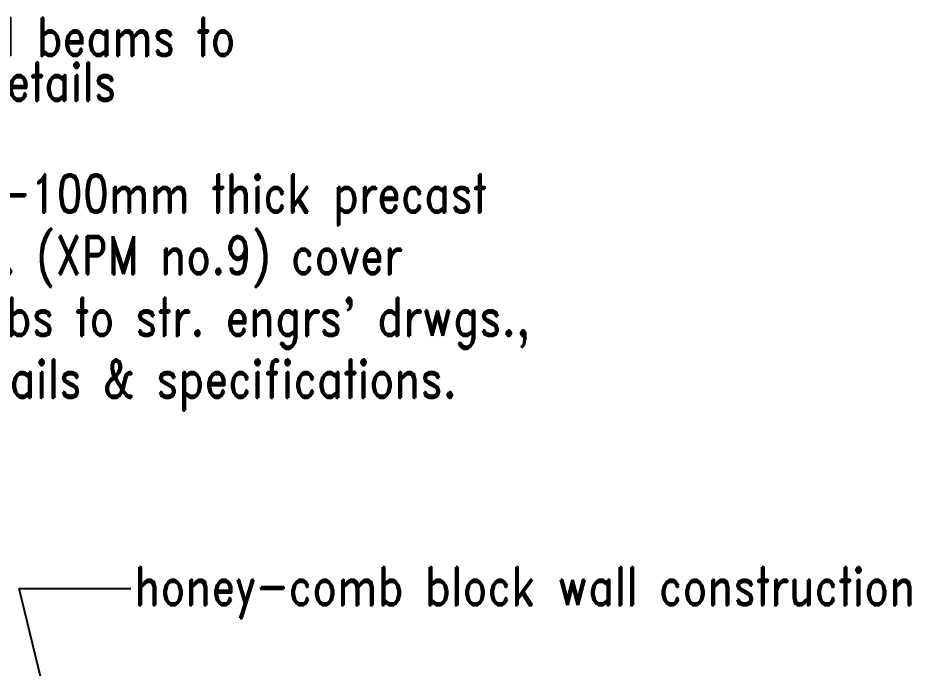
# Model space of a CAD drawing. Header units: inches. Extents: x 23 to 2032867, y 13 to 664695.
# Drawn here: x 1074207 to 1078037, y 497881 to 500675 of the extents above; entities that cross this region are included whole.
import ezdxf

# ---------------------------------------------------------------- set-up
doc = ezdxf.new("R2010")
doc.units = ezdxf.units.IN
doc.header["$MEASUREMENT"] = 0
doc.layers.add('TXT2', color=7, linetype='Continuous', lineweight=0)
doc.styles.add('TXT1', font='romand__.ttf', dxfattribs={"width": 0.8, "height": 100})

msp = doc.modelspace()

# ---------------------------------------------------------------- linework, layer by layer
for p, q in [((1074212.833, 498223.452, 0), (1074692.085, 498223.452, 0)), ((1074863.625, 495519.268, 0), (1074212.833, 498223.452, 0))]:
    msp.add_line(p, q)

# ---------------------------------------------------------------- texts
at = {"layer": 'TXT2', "style": 'TXT1', "width": 0.8}
for s, p in [('r.c. surround beams to', (1072995.045, 500510.983, 0)), ("str. engrs' details", (1073006.313, 500318.972, 0)), ('75-100mm thick precast', (1073896.228, 499838.586, 0)), ('r.c. (XPM no.9) cover', (1073896.228, 499573.386, 0)), ("slabs to str. engrs' drwgs.,", (1073896.228, 499308.186, 0)), ('details & specifications.', (1073896.228, 499042.986, 0)), ('honey-comb block wall construction', (1074706.688, 498151.314, 0))]:
    msp.add_text(s, height=163.8, dxfattribs=at).set_placement(p)

doc.saveas('drawing.dxf')
